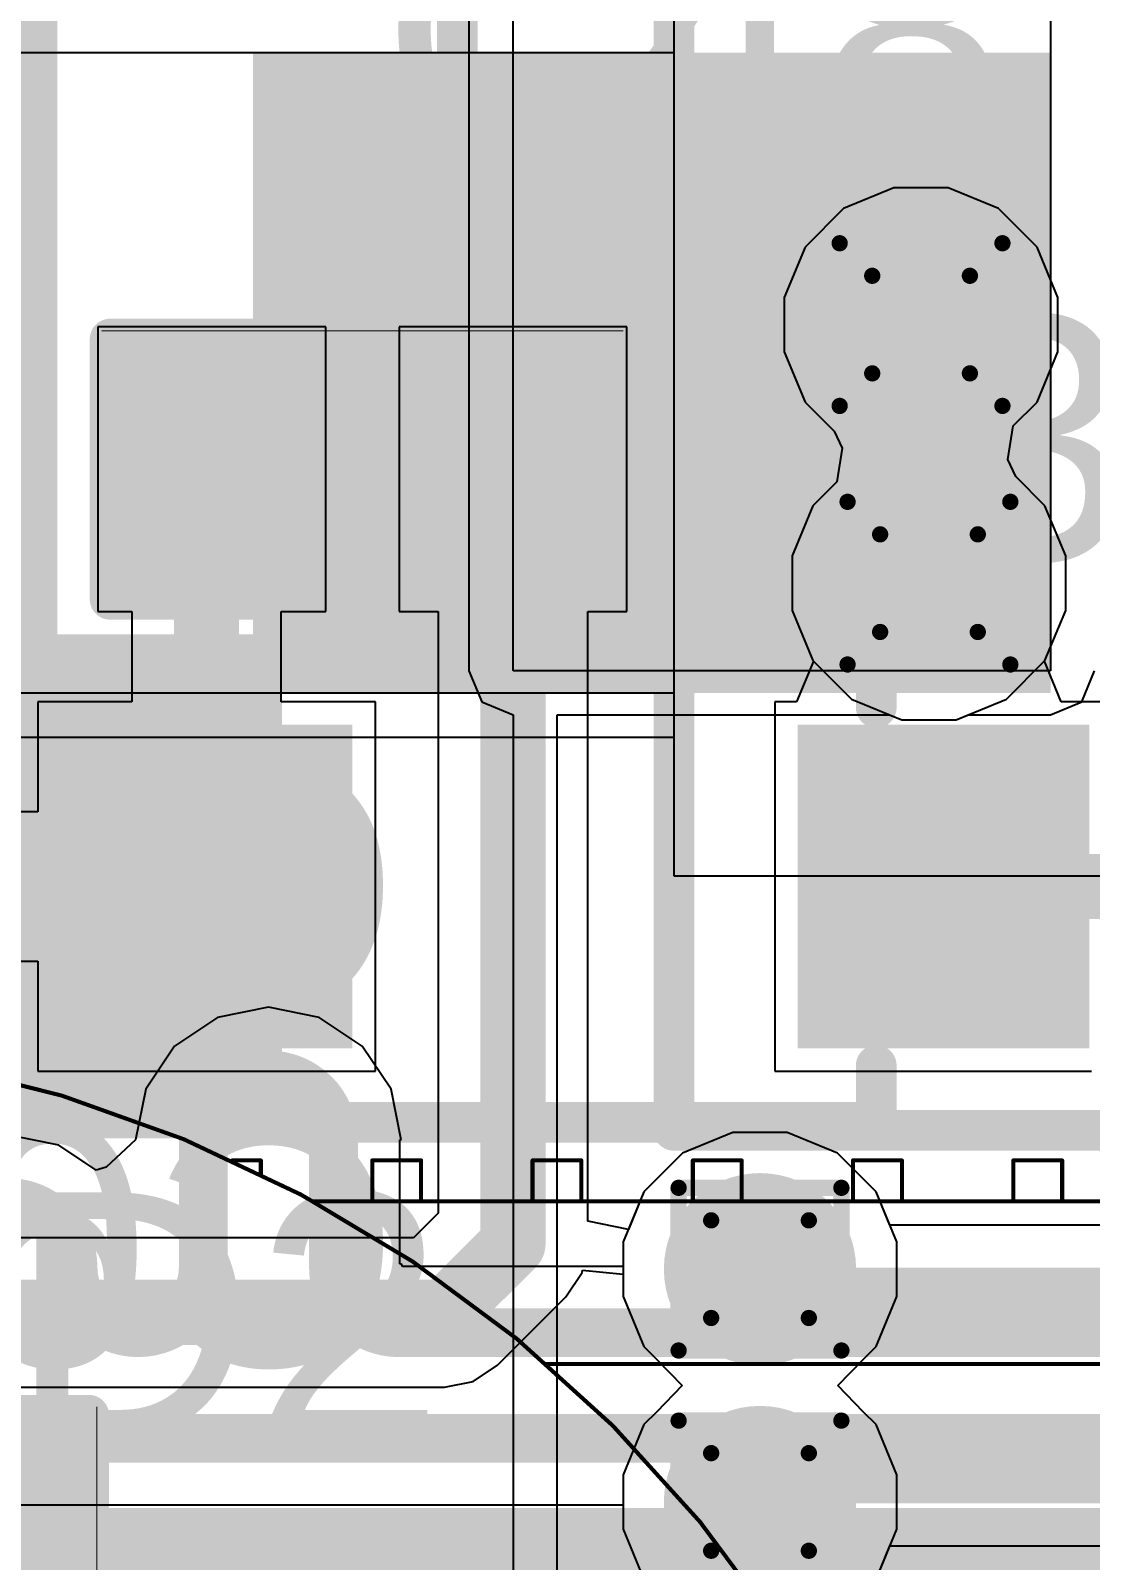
# Model space of a CAD drawing. Header units: inches. Extents: x -11 to 5433, y -4 to 5447.
# Drawn here: x 16.349 to 19.656, y 4.623 to 9.4 of the extents above; entities that cross this region are included whole.
import ezdxf

# ---------------------------------------------------------------- set-up
doc = ezdxf.new("R2010")
doc.units = ezdxf.units.IN
for name, color, linetype in [('Bottom Layer', 5, 'Continuous'), ('Bottom Overlay', 54, 'Continuous'), ('Bottom Paste', 16, 'Continuous'), ('Bottom Solder', 6, 'Continuous'), ('Drill Drawing', 1, 'Continuous'), ('Ground', 16, 'Continuous'), ('Mechanical 4', 56, 'Continuous'), ('Power', 76, 'Continuous'), ('Top Layer', 1, 'Continuous'), ('Top Overlay', 2, 'Continuous'), ('Top Paste', 8, 'Continuous'), ('Top Solder', 216, 'Continuous'), ('Via Holes', 16, 'Continuous')]:
    doc.layers.add(name, color=color, linetype=linetype)
doc.styles.add('Arial', font='', dxfattribs={"height": 0.2})
doc.styles.get('Arial').set_extended_font_data('Arial')

# ---------------------------------------------------------------- blocks, each defined once
blk = doc.blocks.new('BL_R8812AF1_B_23')
at = {"layer": 'Bottom Overlay'}
for points in [[(13.5, -8.9, 0.127, 0.127, 0), (13.5, -6.8458, 0.127, 0.127, 0)], [(13.5, -8.9, 0.127, 0.127, 0), (-13.5, -8.9, 0.127, 0.127, 0)]]:
    blk.add_lwpolyline(points, format="xyseb", dxfattribs=at)
blk.add_lwpolyline([(13.4683, -8.9, 0.0635, 0.0635, 1), (13.5318, -8.9, 0.0635, 0.0635, 1)], format="xyseb", close=True, dxfattribs=at)
blk.add_lwpolyline([(13.4683, -8.9, 0.0635, 0.0635, 1), (13.5318, -8.9, 0.0635, 0.0635, 1)], format="xyseb", close=True, dxfattribs=at)
blk = doc.blocks.new('YSPI0520_2R2M__B_29')
at = {"layer": 'Bottom Solder'}
blk.add_hatch(color=6, dxfattribs=at).paths.add_polyline_path([(1.3984, 1.3516), (3.6016, 1.3516), (3.6016, -1.3516), (1.3984, -1.3516)])
at = {"layer": 'Bottom Overlay'}
for points in [[(2.7, 2.6, 0.127, 0.127, 0), (-2.7, 2.6, 0.127, 0.127, 0)], [(2.7, 1.557, 0.127, 0.127, 0), (2.7, 2.6, 0.127, 0.127, 0)]]:
    blk.add_lwpolyline(points, format="xyseb", dxfattribs=at)
for points in [[(2.6682, 2.6, 0.0635, 0.0635, 1), (2.7317, 2.6, 0.0635, 0.0635, 1)], [(2.6682, 2.6, 0.0635, 0.0635, 1), (2.7317, 2.6, 0.0635, 0.0635, 1)], [(2.6682, 1.557, 0.0635, 0.0635, 1), (2.7317, 1.557, 0.0635, 0.0635, 1)]]:
    blk.add_lwpolyline(points, format="xyseb", close=True, dxfattribs=at)
blk = doc.blocks.new('R___0402_B_88')
at = {"layer": 'Bottom Layer'}
for points in [[(-0.2413, 0.3175), (-0.2413, -0.3175), (-0.6985, -0.3175), (-0.6985, 0.3175)], [(0.6985, 0.3175), (0.6985, -0.3175), (0.2413, -0.3175), (0.2413, 0.3175)]]:
    blk.add_hatch(color=5, dxfattribs=at).paths.add_polyline_path(points)
at = {"layer": 'Bottom Paste'}
for points in [[(-0.2413, 0.3175), (-0.2413, -0.3175), (-0.6985, -0.3175), (-0.6985, 0.3175)], [(0.6985, 0.3175), (0.6985, -0.3175), (0.2413, -0.3175), (0.2413, 0.3175)]]:
    blk.add_hatch(color=16, dxfattribs=at).paths.add_polyline_path(points)
at = {"layer": 'Bottom Solder'}
for points in [[(-0.1863, 0.3725), (-0.1863, -0.3725), (-0.7535, -0.3725), (-0.7535, 0.3725)], [(0.7535, 0.3725), (0.7535, -0.3725), (0.1863, -0.3725), (0.1863, 0.3725)]]:
    blk.add_hatch(color=6, dxfattribs=at).paths.add_polyline_path(points)
at = {"layer": 'Bottom Overlay'}
for points in [[(-0.7874, -0.4064, 0.127, 0.127, 0), (-0.7874, 0.4064, 0.127, 0.127, 0)], [(0.7874, 0.4064, 0.127, 0.127, 0), (-0.7874, 0.4064, 0.127, 0.127, 0)], [(0.8128, 0.4318, 0.00323, 0.00323, 0), (-0.8128, 0.4318, 0.00323, 0.00323, 0)], [(0.7874, -0.4064, 0.127, 0.127, 0), (0.7874, 0.4064, 0.127, 0.127, 0)], [(0.7874, -0.4064, 0.127, 0.127, 0), (-0.7874, -0.4064, 0.127, 0.127, 0)]]:
    blk.add_lwpolyline(points, format="xyseb", dxfattribs=at)
for points in [[(-0.8191, 0.4064, 0.0635, 0.0635, 1), (-0.7556, 0.4064, 0.0635, 0.0635, 1)], [(-0.8191, 0.4064, 0.0635, 0.0635, 1), (-0.7556, 0.4064, 0.0635, 0.0635, 1)], [(-0.8136, 0.4318, 0.00161, 0.00161, 1), (-0.812, 0.4318, 0.00161, 0.00161, 1)], [(0.7556, 0.4064, 0.0635, 0.0635, 1), (0.8191, 0.4064, 0.0635, 0.0635, 1)], [(0.7556, 0.4064, 0.0635, 0.0635, 1), (0.8191, 0.4064, 0.0635, 0.0635, 1)], [(0.812, 0.4318, 0.00161, 0.00161, 1), (0.8136, 0.4318, 0.00161, 0.00161, 1)], [(-0.8191, -0.4064, 0.0635, 0.0635, 1), (-0.7556, -0.4064, 0.0635, 0.0635, 1)], [(-0.8191, -0.4064, 0.0635, 0.0635, 1), (-0.7556, -0.4064, 0.0635, 0.0635, 1)], [(0.7556, -0.4064, 0.0635, 0.0635, 1), (0.8191, -0.4064, 0.0635, 0.0635, 1)], [(0.7556, -0.4064, 0.0635, 0.0635, 1), (0.8191, -0.4064, 0.0635, 0.0635, 1)]]:
    blk.add_lwpolyline(points, format="xyseb", close=True, dxfattribs=at)
blk = doc.blocks.new('R___0402_90')
at = {"layer": 'Top Layer'}
for points in [[(-0.6985, -0.3175), (-0.6985, 0.3175), (-0.2413, 0.3175), (-0.2413, -0.3175)], [(0.2413, -0.3175), (0.2413, 0.3175), (0.6985, 0.3175), (0.6985, -0.3175)]]:
    blk.add_hatch(color=1, dxfattribs=at).paths.add_polyline_path(points)
at = {"layer": 'Top Paste'}
for points in [[(-0.6985, -0.3175), (-0.6985, 0.3175), (-0.2413, 0.3175), (-0.2413, -0.3175)], [(0.2413, -0.3175), (0.2413, 0.3175), (0.6985, 0.3175), (0.6985, -0.3175)]]:
    blk.add_hatch(color=8, dxfattribs=at).paths.add_polyline_path(points)
at = {"layer": 'Top Solder'}
for points in [[(-0.7535, -0.3725), (-0.7535, 0.3725), (-0.1863, 0.3725), (-0.1863, -0.3725)], [(0.1863, -0.3725), (0.1863, 0.3725), (0.7535, 0.3725), (0.7535, -0.3725)]]:
    blk.add_hatch(color=216, dxfattribs=at).paths.add_polyline_path(points)
at = {"layer": 'Top Overlay'}
for points in [[(-0.7874, 0.4064, 0.127, 0.127, 0), (-0.7874, -0.4064, 0.127, 0.127, 0)], [(0.7874, 0.4064, 0.127, 0.127, 0), (-0.7874, 0.4064, 0.127, 0.127, 0)], [(0.7874, 0.4064, 0.127, 0.127, 0), (0.7874, -0.4064, 0.127, 0.127, 0)], [(0.7874, -0.4064, 0.127, 0.127, 0), (-0.7874, -0.4064, 0.127, 0.127, 0)], [(0.8128, -0.4318, 0.00323, 0.00323, 0), (-0.8128, -0.4318, 0.00323, 0.00323, 0)]]:
    blk.add_lwpolyline(points, format="xyseb", dxfattribs=at)
for points in [[(-0.8191, 0.4064, 0.0635, 0.0635, 1), (-0.7556, 0.4064, 0.0635, 0.0635, 1)], [(-0.8191, 0.4064, 0.0635, 0.0635, 1), (-0.7556, 0.4064, 0.0635, 0.0635, 1)], [(0.7556, 0.4064, 0.0635, 0.0635, 1), (0.8191, 0.4064, 0.0635, 0.0635, 1)], [(0.7556, 0.4064, 0.0635, 0.0635, 1), (0.8191, 0.4064, 0.0635, 0.0635, 1)], [(-0.8191, -0.4064, 0.0635, 0.0635, 1), (-0.7556, -0.4064, 0.0635, 0.0635, 1)], [(-0.8191, -0.4064, 0.0635, 0.0635, 1), (-0.7556, -0.4064, 0.0635, 0.0635, 1)], [(0.7556, -0.4064, 0.0635, 0.0635, 1), (0.8191, -0.4064, 0.0635, 0.0635, 1)], [(0.7556, -0.4064, 0.0635, 0.0635, 1), (0.8191, -0.4064, 0.0635, 0.0635, 1)], [(-0.8136, -0.4318, 0.00161, 0.00161, 1), (-0.812, -0.4318, 0.00161, 0.00161, 1)], [(0.812, -0.4318, 0.00161, 0.00161, 1), (0.8136, -0.4318, 0.00161, 0.00161, 1)]]:
    blk.add_lwpolyline(points, format="xyseb", close=True, dxfattribs=at)
blk = doc.blocks.new('ADM6_30_01_5_L_4_2_A_TR_158')
at = {"layer": 'Top Overlay'}
blk.add_lwpolyline([(11.885, -2.5, 0.2, 0.2, 0), (-11.885, -2.5, 0.2, 0.2, 0)], format="xyseb", dxfattribs=at)
blk = doc.blocks.new('SOD_323_170')
at = {"layer": 'Top Layer'}
for points in [[(-0.75, -0.45), (-1.55, -0.45), (-1.55, 0.45), (-0.75, 0.45)], [(1.55, -0.45), (0.75, -0.45), (0.75, 0.45), (1.55, 0.45)]]:
    blk.add_hatch(color=1, dxfattribs=at).paths.add_polyline_path(points)
at = {"layer": 'Top Overlay'}
for points in [[(-2.0066, 0.4832), (-0.9144, 0.4832), (-0.9144, 0.788), (-2.0066, 0.788)], [(-2.0066, -0.5074), (-1.5748, -0.5074), (-1.5748, 0.5086), (-2.0066, 0.5086)], [(-2.0066, -0.7868), (-0.9144, -0.7868), (-0.9144, -0.482), (-2.0066, -0.482)]]:
    blk.add_hatch(color=2, dxfattribs=at).paths.add_polyline_path(points)
at = {"layer": 'Top Paste'}
for points in [[(-0.75, -0.45), (-1.55, -0.45), (-1.55, 0.45), (-0.75, 0.45)], [(1.55, -0.45), (0.75, -0.45), (0.75, 0.45), (1.55, 0.45)]]:
    blk.add_hatch(color=8, dxfattribs=at).paths.add_polyline_path(points)
at = {"layer": 'Top Solder'}
for points in [[(-0.695, -0.505), (-1.605, -0.505), (-1.605, 0.505), (-0.695, 0.505)], [(1.605, -0.505), (0.695, -0.505), (0.695, 0.505), (1.605, 0.505)]]:
    blk.add_hatch(color=216, dxfattribs=at).paths.add_polyline_path(points)
at = {"layer": 'Top Overlay'}
for points in [[(-0.9144, 0.7366, 0.127, 0.127, 0), (0.9398, 0.7366, 0.127, 0.127, 0)], [(0.9398, 0.5588, 0.127, 0.127, 0), (0.9398, 0.7366, 0.127, 0.127, 0)], [(0.9398, -0.7366, 0.127, 0.127, 0), (0.9398, -0.5588, 0.127, 0.127, 0)], [(-0.9144, -0.7366, 0.127, 0.127, 0), (0.9398, -0.7366, 0.127, 0.127, 0)]]:
    blk.add_lwpolyline(points, format="xyseb", dxfattribs=at)
for points in [[(-0.9461, 0.7366, 0.0635, 0.0635, 1), (-0.8827, 0.7366, 0.0635, 0.0635, 1)], [(0.908, 0.7366, 0.0635, 0.0635, 1), (0.9715, 0.7366, 0.0635, 0.0635, 1)], [(0.908, 0.7366, 0.0635, 0.0635, 1), (0.9715, 0.7366, 0.0635, 0.0635, 1)], [(0.908, 0.5588, 0.0635, 0.0635, 1), (0.9715, 0.5588, 0.0635, 0.0635, 1)], [(0.908, -0.5588, 0.0635, 0.0635, 1), (0.9715, -0.5588, 0.0635, 0.0635, 1)], [(-0.9461, -0.7366, 0.0635, 0.0635, 1), (-0.8827, -0.7366, 0.0635, 0.0635, 1)], [(0.908, -0.7366, 0.0635, 0.0635, 1), (0.9715, -0.7366, 0.0635, 0.0635, 1)], [(0.908, -0.7366, 0.0635, 0.0635, 1), (0.9715, -0.7366, 0.0635, 0.0635, 1)]]:
    blk.add_lwpolyline(points, format="xyseb", close=True, dxfattribs=at)

msp = doc.modelspace()

# ---------------------------------------------------------------- hatches: boundary and pattern name
at = {"layer": 'Bottom Layer'}
msp.add_hatch(color=5, dxfattribs=at).paths.add_polyline_path([(17.043, 7.3316), (19.5319, 7.3316), (19.5319, 9.3317), (17.043, 9.3317)])
h = msp.add_hatch(color=5, dxfattribs=at)
edge = h.paths.add_edge_path()
edge.add_arc((19.1277, 8.4823), 0.3, 0, 360)
h = msp.add_hatch(color=5, dxfattribs=at)
edge = h.paths.add_edge_path()
edge.add_arc((19.1524, 7.6748), 0.3, 0, 360)
h = msp.add_hatch(color=5, dxfattribs=at)
edge = h.paths.add_edge_path()
edge.add_arc((18.6251, 5.5325), 0.3, 0, 360)
h = msp.add_hatch(color=5, dxfattribs=at)
edge = h.paths.add_edge_path()
edge.add_arc((18.6251, 4.8055), 0.3, 0, 360)
at = {"layer": 'Ground'}
h = msp.add_hatch(color=16, dxfattribs=at)
edge = h.paths.add_edge_path()
edge.add_arc((19.1277, 8.4823), 0.3, 0, 360)
h = msp.add_hatch(color=16, dxfattribs=at)
edge = h.paths.add_edge_path()
edge.add_arc((19.1524, 7.6748), 0.3, 0, 360)
h = msp.add_hatch(color=16, dxfattribs=at)
edge = h.paths.add_edge_path()
edge.add_arc((18.6251, 5.5325), 0.3, 0, 360)
h = msp.add_hatch(color=16, dxfattribs=at)
edge = h.paths.add_edge_path()
edge.add_arc((18.6251, 4.8055), 0.3, 0, 360)
at = {"layer": 'Power'}
h = msp.add_hatch(color=76, dxfattribs=at)
edge = h.paths.add_edge_path()
edge.add_arc((19.1277, 8.4823), 0.3, 0, 360)
h = msp.add_hatch(color=76, dxfattribs=at)
edge = h.paths.add_edge_path()
edge.add_arc((19.1524, 7.6748), 0.3, 0, 360)
h = msp.add_hatch(color=76, dxfattribs=at)
edge = h.paths.add_edge_path()
edge.add_arc((18.6251, 5.5325), 0.3, 0, 360)
h = msp.add_hatch(color=76, dxfattribs=at)
edge = h.paths.add_edge_path()
edge.add_arc((18.6251, 4.8055), 0.3, 0, 360)
at = {"layer": 'Top Layer'}
h = msp.add_hatch(color=1, dxfattribs=at)
edge = h.paths.add_edge_path()
edge.add_arc((19.1277, 8.4823), 0.3, 0, 360)
h = msp.add_hatch(color=1, dxfattribs=at)
edge = h.paths.add_edge_path()
edge.add_arc((19.1524, 7.6748), 0.3, 0, 360)
h = msp.add_hatch(color=1, dxfattribs=at)
edge = h.paths.add_edge_path()
edge.add_arc((18.6251, 5.5325), 0.3, 0, 360)
h = msp.add_hatch(color=1, dxfattribs=at)
edge = h.paths.add_edge_path()
edge.add_arc((18.6251, 4.8055), 0.3, 0, 360)
at = {"layer": 'Via Holes'}
h = msp.add_hatch(color=7, dxfattribs=at)
edge = h.paths.add_edge_path()
edge.add_arc((19.1277, 8.4823), 0.15, 0, 360)
h = msp.add_hatch(color=7, dxfattribs=at)
edge = h.paths.add_edge_path()
edge.add_arc((19.1524, 7.6748), 0.15, 0, 360)
h = msp.add_hatch(color=7, dxfattribs=at)
edge = h.paths.add_edge_path()
edge.add_arc((18.6251, 5.5325), 0.15, 0, 360)
h = msp.add_hatch(color=7, dxfattribs=at)
edge = h.paths.add_edge_path()
edge.add_arc((18.6251, 4.8055), 0.15, 0, 360)

# ---------------------------------------------------------------- linework, layer by layer
at = {"layer": 'Bottom Layer'}
for p, q in [((18.3565, 31.8658), (18.3565, 6.7611)), ((12.102, 9.3317), (18.3565, 9.3317)), ((18.3565, 9.3317), (18.3565, 7.3316)), ((18.3565, 7.3316), (14.1732, 7.3316)), ((14.3107, 7.1942), (18.3565, 7.1942)), ((18.3565, 7.1942), (18.3565, 6.7611)), ((18.3565, 6.7611), (36.1875, 6.7611)), ((18.3565, 6.7611), (22.4295, 6.7611)), ((18.5402, 5.9595), (18.3832, 5.8945)), ((18.71, 5.9595), (18.5402, 5.9595)), ((18.867, 5.8945), (18.71, 5.9595)), ((18.3832, 5.8945), (18.2631, 5.7744)), ((18.9871, 5.7744), (18.867, 5.8945)), ((18.2631, 5.7744), (18.1981, 5.6174)), ((19.0521, 5.6174), (18.9871, 5.7744)), ((18.1981, 5.6174), (18.1981, 5.4475)), ((19.0521, 5.4475), (19.0521, 5.6174)), ((18.1981, 5.4475), (18.2631, 5.2906)), ((18.9871, 5.2906), (19.0521, 5.4475)), ((18.2631, 5.2906), (18.3018, 5.2519)), ((18.9484, 5.2519), (18.9871, 5.2906)), ((18.3018, 5.2519), (18.3818, 5.169)), ((18.8684, 5.169), (18.9484, 5.2519)), ((18.3818, 5.169), (18.3018, 5.086)), ((18.9484, 5.086), (18.8684, 5.169)), ((18.3018, 5.086), (18.2631, 5.0474)), ((18.9871, 5.0474), (18.9484, 5.086)), ((18.2631, 5.0474), (18.1981, 4.8904)), ((19.0521, 4.8904), (18.9871, 5.0474)), ((18.1981, 4.8904), (18.1981, 4.7205)), ((19.0521, 4.7205), (19.0521, 4.8904)), ((18.1981, 4.7205), (18.2631, 4.5636)), ((18.9871, 4.5636), (19.0521, 4.7205))]:
    msp.add_line(p, q, dxfattribs=at)
at = {"layer": 'Drill Drawing'}
for points in [[(18.8737, 8.7363, 0.0508, 0.0508, 0), (19.3817, 8.7363, 0.0508, 0.0508, 0)], [(18.8737, 8.2283, 0.0508, 0.0508, 0), (18.8737, 8.7363, 0.0508, 0.0508, 0)], [(19.3817, 8.2283, 0.0508, 0.0508, 0), (19.3817, 8.7363, 0.0508, 0.0508, 0)], [(18.9753, 8.6347, 0.0508, 0.0508, 0), (19.2801, 8.6347, 0.0508, 0.0508, 0)], [(18.9753, 8.3299, 0.0508, 0.0508, 0), (18.9753, 8.6347, 0.0508, 0.0508, 0)], [(19.2801, 8.3299, 0.0508, 0.0508, 0), (19.2801, 8.6347, 0.0508, 0.0508, 0)], [(18.9753, 8.3299, 0.0508, 0.0508, 0), (19.2801, 8.3299, 0.0508, 0.0508, 0)], [(18.8737, 8.2283, 0.0508, 0.0508, 0), (19.3817, 8.2283, 0.0508, 0.0508, 0)], [(18.8984, 7.9288, 0.0508, 0.0508, 0), (19.4064, 7.9288, 0.0508, 0.0508, 0)], [(18.8984, 7.4208, 0.0508, 0.0508, 0), (18.8984, 7.9288, 0.0508, 0.0508, 0)], [(19.4064, 7.4208, 0.0508, 0.0508, 0), (19.4064, 7.9288, 0.0508, 0.0508, 0)], [(19, 7.8272, 0.0508, 0.0508, 0), (19.3048, 7.8272, 0.0508, 0.0508, 0)], [(19, 7.5224, 0.0508, 0.0508, 0), (19, 7.8272, 0.0508, 0.0508, 0)], [(19.3048, 7.5224, 0.0508, 0.0508, 0), (19.3048, 7.8272, 0.0508, 0.0508, 0)], [(19, 7.5224, 0.0508, 0.0508, 0), (19.3048, 7.5224, 0.0508, 0.0508, 0)], [(18.8984, 7.4208, 0.0508, 0.0508, 0), (19.4064, 7.4208, 0.0508, 0.0508, 0)], [(18.3711, 5.7865, 0.0508, 0.0508, 0), (18.8791, 5.7865, 0.0508, 0.0508, 0)], [(18.3711, 5.2785, 0.0508, 0.0508, 0), (18.3711, 5.7865, 0.0508, 0.0508, 0)], [(18.8791, 5.2785, 0.0508, 0.0508, 0), (18.8791, 5.7865, 0.0508, 0.0508, 0)], [(18.4727, 5.6849, 0.0508, 0.0508, 0), (18.7775, 5.6849, 0.0508, 0.0508, 0)], [(18.4727, 5.3801, 0.0508, 0.0508, 0), (18.4727, 5.6849, 0.0508, 0.0508, 0)], [(18.7775, 5.3801, 0.0508, 0.0508, 0), (18.7775, 5.6849, 0.0508, 0.0508, 0)], [(18.4727, 5.3801, 0.0508, 0.0508, 0), (18.7775, 5.3801, 0.0508, 0.0508, 0)], [(18.3711, 5.2785, 0.0508, 0.0508, 0), (18.8791, 5.2785, 0.0508, 0.0508, 0)], [(18.3711, 5.0595, 0.0508, 0.0508, 0), (18.8791, 5.0595, 0.0508, 0.0508, 0)], [(18.3711, 4.5515, 0.0508, 0.0508, 0), (18.3711, 5.0595, 0.0508, 0.0508, 0)], [(18.8791, 4.5515, 0.0508, 0.0508, 0), (18.8791, 5.0595, 0.0508, 0.0508, 0)], [(18.4727, 4.9579, 0.0508, 0.0508, 0), (18.7775, 4.9579, 0.0508, 0.0508, 0)], [(18.4727, 4.6531, 0.0508, 0.0508, 0), (18.4727, 4.9579, 0.0508, 0.0508, 0)], [(18.7775, 4.6531, 0.0508, 0.0508, 0), (18.7775, 4.9579, 0.0508, 0.0508, 0)], [(18.4727, 4.6531, 0.0508, 0.0508, 0), (18.7775, 4.6531, 0.0508, 0.0508, 0)]]:
    msp.add_lwpolyline(points, format="xyseb", dxfattribs=at)
for points in [[(18.861, 8.7363, 0.0254, 0.0254, 1), (18.8864, 8.7363, 0.0254, 0.0254, 1)], [(18.861, 8.7363, 0.0254, 0.0254, 1), (18.8864, 8.7363, 0.0254, 0.0254, 1)], [(19.369, 8.7363, 0.0254, 0.0254, 1), (19.3944, 8.7363, 0.0254, 0.0254, 1)], [(19.369, 8.7363, 0.0254, 0.0254, 1), (19.3944, 8.7363, 0.0254, 0.0254, 1)], [(18.9626, 8.6347, 0.0254, 0.0254, 1), (18.988, 8.6347, 0.0254, 0.0254, 1)], [(18.9626, 8.6347, 0.0254, 0.0254, 1), (18.988, 8.6347, 0.0254, 0.0254, 1)], [(19.2674, 8.6347, 0.0254, 0.0254, 1), (19.2928, 8.6347, 0.0254, 0.0254, 1)], [(19.2674, 8.6347, 0.0254, 0.0254, 1), (19.2928, 8.6347, 0.0254, 0.0254, 1)], [(18.9626, 8.3299, 0.0254, 0.0254, 1), (18.988, 8.3299, 0.0254, 0.0254, 1)], [(18.9626, 8.3299, 0.0254, 0.0254, 1), (18.988, 8.3299, 0.0254, 0.0254, 1)], [(19.2674, 8.3299, 0.0254, 0.0254, 1), (19.2928, 8.3299, 0.0254, 0.0254, 1)], [(19.2674, 8.3299, 0.0254, 0.0254, 1), (19.2928, 8.3299, 0.0254, 0.0254, 1)], [(18.861, 8.2283, 0.0254, 0.0254, 1), (18.8864, 8.2283, 0.0254, 0.0254, 1)], [(18.861, 8.2283, 0.0254, 0.0254, 1), (18.8864, 8.2283, 0.0254, 0.0254, 1)], [(19.369, 8.2283, 0.0254, 0.0254, 1), (19.3944, 8.2283, 0.0254, 0.0254, 1)], [(19.369, 8.2283, 0.0254, 0.0254, 1), (19.3944, 8.2283, 0.0254, 0.0254, 1)], [(18.8857, 7.9288, 0.0254, 0.0254, 1), (18.9111, 7.9288, 0.0254, 0.0254, 1)], [(18.8857, 7.9288, 0.0254, 0.0254, 1), (18.9111, 7.9288, 0.0254, 0.0254, 1)], [(19.3937, 7.9288, 0.0254, 0.0254, 1), (19.4191, 7.9288, 0.0254, 0.0254, 1)], [(19.3937, 7.9288, 0.0254, 0.0254, 1), (19.4191, 7.9288, 0.0254, 0.0254, 1)], [(18.9873, 7.8272, 0.0254, 0.0254, 1), (19.0127, 7.8272, 0.0254, 0.0254, 1)], [(18.9873, 7.8272, 0.0254, 0.0254, 1), (19.0127, 7.8272, 0.0254, 0.0254, 1)], [(19.2921, 7.8272, 0.0254, 0.0254, 1), (19.3175, 7.8272, 0.0254, 0.0254, 1)], [(19.2921, 7.8272, 0.0254, 0.0254, 1), (19.3175, 7.8272, 0.0254, 0.0254, 1)], [(18.9873, 7.5224, 0.0254, 0.0254, 1), (19.0127, 7.5224, 0.0254, 0.0254, 1)], [(18.9873, 7.5224, 0.0254, 0.0254, 1), (19.0127, 7.5224, 0.0254, 0.0254, 1)], [(19.2921, 7.5224, 0.0254, 0.0254, 1), (19.3175, 7.5224, 0.0254, 0.0254, 1)], [(19.2921, 7.5224, 0.0254, 0.0254, 1), (19.3175, 7.5224, 0.0254, 0.0254, 1)], [(18.8857, 7.4208, 0.0254, 0.0254, 1), (18.9111, 7.4208, 0.0254, 0.0254, 1)], [(18.8857, 7.4208, 0.0254, 0.0254, 1), (18.9111, 7.4208, 0.0254, 0.0254, 1)], [(19.3937, 7.4208, 0.0254, 0.0254, 1), (19.4191, 7.4208, 0.0254, 0.0254, 1)], [(19.3937, 7.4208, 0.0254, 0.0254, 1), (19.4191, 7.4208, 0.0254, 0.0254, 1)], [(18.3584, 5.7865, 0.0254, 0.0254, 1), (18.3838, 5.7865, 0.0254, 0.0254, 1)], [(18.3584, 5.7865, 0.0254, 0.0254, 1), (18.3838, 5.7865, 0.0254, 0.0254, 1)], [(18.8664, 5.7865, 0.0254, 0.0254, 1), (18.8918, 5.7865, 0.0254, 0.0254, 1)], [(18.8664, 5.7865, 0.0254, 0.0254, 1), (18.8918, 5.7865, 0.0254, 0.0254, 1)], [(18.46, 5.6849, 0.0254, 0.0254, 1), (18.4854, 5.6849, 0.0254, 0.0254, 1)], [(18.46, 5.6849, 0.0254, 0.0254, 1), (18.4854, 5.6849, 0.0254, 0.0254, 1)], [(18.7648, 5.6849, 0.0254, 0.0254, 1), (18.7902, 5.6849, 0.0254, 0.0254, 1)], [(18.7648, 5.6849, 0.0254, 0.0254, 1), (18.7902, 5.6849, 0.0254, 0.0254, 1)], [(18.46, 5.3801, 0.0254, 0.0254, 1), (18.4854, 5.3801, 0.0254, 0.0254, 1)], [(18.46, 5.3801, 0.0254, 0.0254, 1), (18.4854, 5.3801, 0.0254, 0.0254, 1)], [(18.7648, 5.3801, 0.0254, 0.0254, 1), (18.7902, 5.3801, 0.0254, 0.0254, 1)], [(18.7648, 5.3801, 0.0254, 0.0254, 1), (18.7902, 5.3801, 0.0254, 0.0254, 1)], [(18.3584, 5.2785, 0.0254, 0.0254, 1), (18.3838, 5.2785, 0.0254, 0.0254, 1)], [(18.3584, 5.2785, 0.0254, 0.0254, 1), (18.3838, 5.2785, 0.0254, 0.0254, 1)], [(18.8664, 5.2785, 0.0254, 0.0254, 1), (18.8918, 5.2785, 0.0254, 0.0254, 1)], [(18.8664, 5.2785, 0.0254, 0.0254, 1), (18.8918, 5.2785, 0.0254, 0.0254, 1)], [(18.3584, 5.0595, 0.0254, 0.0254, 1), (18.3838, 5.0595, 0.0254, 0.0254, 1)], [(18.3584, 5.0595, 0.0254, 0.0254, 1), (18.3838, 5.0595, 0.0254, 0.0254, 1)], [(18.8664, 5.0595, 0.0254, 0.0254, 1), (18.8918, 5.0595, 0.0254, 0.0254, 1)], [(18.8664, 5.0595, 0.0254, 0.0254, 1), (18.8918, 5.0595, 0.0254, 0.0254, 1)], [(18.46, 4.9579, 0.0254, 0.0254, 1), (18.4854, 4.9579, 0.0254, 0.0254, 1)], [(18.46, 4.9579, 0.0254, 0.0254, 1), (18.4854, 4.9579, 0.0254, 0.0254, 1)], [(18.7648, 4.9579, 0.0254, 0.0254, 1), (18.7902, 4.9579, 0.0254, 0.0254, 1)], [(18.7648, 4.9579, 0.0254, 0.0254, 1), (18.7902, 4.9579, 0.0254, 0.0254, 1)], [(18.46, 4.6531, 0.0254, 0.0254, 1), (18.4854, 4.6531, 0.0254, 0.0254, 1)], [(18.46, 4.6531, 0.0254, 0.0254, 1), (18.4854, 4.6531, 0.0254, 0.0254, 1)], [(18.7648, 4.6531, 0.0254, 0.0254, 1), (18.7902, 4.6531, 0.0254, 0.0254, 1)], [(18.7648, 4.6531, 0.0254, 0.0254, 1), (18.7902, 4.6531, 0.0254, 0.0254, 1)]]:
    msp.add_lwpolyline(points, format="xyseb", close=True, dxfattribs=at)
at = {"layer": 'Ground'}
for p, q in [((19.0428, 8.9093), (18.8859, 8.8443)), ((19.2127, 8.9093), (19.0428, 8.9093)), ((19.3696, 8.8443), (19.2127, 8.9093)), ((18.8859, 8.8443), (18.7658, 8.7242)), ((19.4897, 8.7242), (19.3696, 8.8443)), ((18.7658, 8.7242), (18.7007, 8.5672)), ((19.5547, 8.5672), (19.4897, 8.7242)), ((18.7007, 8.5672), (18.7007, 8.3974)), ((19.5547, 8.3974), (19.5547, 8.5672)), ((18.7007, 8.3974), (18.7658, 8.2404)), ((19.4897, 8.2404), (19.5547, 8.3974)), ((18.7658, 8.2404), (18.857, 8.1492)), ((19.415, 8.1657), (19.4897, 8.2404)), ((18.857, 8.1492), (18.882, 8.0965)), ((19.3981, 8.0606), (19.415, 8.1657)), ((18.882, 8.0965), (18.8651, 7.9914)), ((19.4232, 8.0079), (19.3981, 8.0606)), ((18.8651, 7.9914), (18.7904, 7.9167)), ((19.5144, 7.9167), (19.4232, 8.0079)), ((18.7904, 7.9167), (18.7254, 7.7598)), ((19.5794, 7.7598), (19.5144, 7.9167)), ((18.7254, 7.7598), (18.7254, 7.5899)), ((19.5794, 7.5899), (19.5794, 7.7598)), ((18.7254, 7.5899), (18.7904, 7.433)), ((19.5144, 7.433), (19.5794, 7.5899)), ((18.7904, 7.433), (18.9105, 7.3128)), ((19.3942, 7.3128), (19.5144, 7.433)), ((18.9105, 7.3128), (19.0674, 7.2478)), ((19.2373, 7.2478), (19.3942, 7.3128)), ((19.0674, 7.2478), (19.2373, 7.2478)), ((16.9323, 6.3189), (16.7979, 6.229)), ((17.0909, 6.3504), (16.9323, 6.3189)), ((17.2495, 6.3189), (17.0909, 6.3504)), ((17.3839, 6.229), (17.2495, 6.3189)), ((16.7979, 6.229), (16.7081, 6.0946)), ((17.4737, 6.0946), (17.3839, 6.229)), ((16.7081, 6.0946), (16.6765, 5.936)), ((17.5053, 5.936), (17.4737, 6.0946)), ((16.4367, 5.9201), (16.2781, 5.9517)), ((16.6765, 5.936), (16.5848, 5.8508)), ((17.5013, 5.5494), (17.5013, 5.936)), ((17.5013, 5.936), (17.5053, 5.936)), ((18.5402, 5.9595), (18.3832, 5.8945)), ((18.71, 5.9595), (18.5402, 5.9595)), ((18.867, 5.8945), (18.71, 5.9595)), ((16.5535, 5.8421), (16.4367, 5.9201)), ((18.3832, 5.8945), (18.2631, 5.7744)), ((18.9871, 5.7744), (18.867, 5.8945)), ((16.5848, 5.8508), (16.5535, 5.8421)), ((18.2631, 5.7744), (18.1981, 5.6174)), ((19.0521, 5.6174), (18.9871, 5.7744)), ((18.1981, 5.6174), (18.1981, 5.5413)), ((19.0521, 5.4475), (19.0521, 5.6174)), ((17.507, 5.547), (17.5013, 5.5494)), ((17.5094, 5.5413), (17.507, 5.547)), ((18.1981, 5.5413), (17.5094, 5.5413)), ((18.9871, 5.2906), (19.0521, 5.4475)), ((18.9484, 5.2519), (18.9871, 5.2906)), ((18.8684, 5.169), (18.9484, 5.2519)), ((18.9484, 5.086), (18.8684, 5.169)), ((18.9871, 5.0474), (18.9484, 5.086)), ((19.0521, 4.8904), (18.9871, 5.0474)), ((19.0521, 4.7205), (19.0521, 4.8904)), ((15.1333, 4.7967), (18.1981, 4.7967)), ((18.1981, 4.7967), (18.1981, 4.7205)), ((18.1981, 4.7205), (18.2631, 4.5636)), ((18.9871, 4.5636), (19.0521, 4.7205))]:
    msp.add_line(p, q, dxfattribs=at)
for points in [[(16.8877, 5.936, 0.1524, 0.1524, -1), (17.2941, 5.936, 0.1524, 0.1524, 0)], [(16.8877, 5.5373, 0.1524, 0.1524, 0), (16.8877, 5.936, 0.1524, 0.1524, 0)], [(17.2941, 5.5373, 0.1524, 0.1524, 0), (17.2941, 5.936, 0.1524, 0.1524, 0)], [(16.0749, 5.5373, 0.1524, 0.1524, -1), (16.4813, 5.5373, 0.1524, 0.1524, 0)], [(16.4813, 5.5373, 0.1524, 0.1524, 0), (16.4813, 5.5373, 0.1524, 0.1524, 0)], [(16.8877, 5.5373, 0.1524, 0.1524, -1), (16.4813, 5.5373, 0.1524, 0.1524, 0)], [(17.4973, 5.3341, 0.1524, 0.1524, -0.414214), (17.2941, 5.5373, 0.1524, 0.1524, 0)], [(18.4267, 5.3341, 0.1524, 0.1524, 0), (18.6251, 5.5325, 0.1524, 0.1524, 0)], [(17.4973, 5.3341, 0.1524, 0.1524, 0), (17.9799, 5.3341, 0.1524, 0.1524, 0)], [(17.9799, 5.3341, 0.1524, 0.1524, 0), (18.4267, 5.3341, 0.1524, 0.1524, 0)], [(15.1333, 5.0039, 0.1524, 0.1524, 0), (18.4267, 5.0039, 0.1524, 0.1524, 0)], [(18.4267, 5.0039, 0.1524, 0.1524, 0), (18.6251, 4.8055, 0.1524, 0.1524, 0)]]:
    msp.add_lwpolyline(points, format="xyseb", dxfattribs=at)
for points in [[(16.8496, 5.936, 0.0762, 0.0762, 1), (16.9258, 5.936, 0.0762, 0.0762, 1)], [(16.8496, 5.936, 0.0762, 0.0762, 1), (16.9258, 5.936, 0.0762, 0.0762, 1)], [(17.256, 5.936, 0.0762, 0.0762, 1), (17.3322, 5.936, 0.0762, 0.0762, 1)], [(17.256, 5.936, 0.0762, 0.0762, 1), (17.3322, 5.936, 0.0762, 0.0762, 1)], [(16.4432, 5.5373, 0.0762, 0.0762, 1), (16.5194, 5.5373, 0.0762, 0.0762, 1)], [(16.4432, 5.5373, 0.0762, 0.0762, 1), (16.5194, 5.5373, 0.0762, 0.0762, 1)], [(16.4432, 5.5373, 0.0762, 0.0762, 1), (16.5194, 5.5373, 0.0762, 0.0762, 1)], [(16.4432, 5.5373, 0.0762, 0.0762, 1), (16.5194, 5.5373, 0.0762, 0.0762, 1)], [(16.8496, 5.5373, 0.0762, 0.0762, 1), (16.9258, 5.5373, 0.0762, 0.0762, 1)], [(16.8496, 5.5373, 0.0762, 0.0762, 1), (16.9258, 5.5373, 0.0762, 0.0762, 1)], [(17.256, 5.5373, 0.0762, 0.0762, 1), (17.3322, 5.5373, 0.0762, 0.0762, 1)], [(17.256, 5.5373, 0.0762, 0.0762, 1), (17.3322, 5.5373, 0.0762, 0.0762, 1)], [(18.587, 5.5325, 0.0762, 0.0762, 1), (18.6632, 5.5325, 0.0762, 0.0762, 1)], [(17.4592, 5.3341, 0.0762, 0.0762, 1), (17.5354, 5.3341, 0.0762, 0.0762, 1)], [(17.4592, 5.3341, 0.0762, 0.0762, 1), (17.5354, 5.3341, 0.0762, 0.0762, 1)], [(17.9418, 5.3341, 0.0762, 0.0762, 1), (18.018, 5.3341, 0.0762, 0.0762, 1)], [(17.9418, 5.3341, 0.0762, 0.0762, 1), (18.018, 5.3341, 0.0762, 0.0762, 1)], [(18.3886, 5.3341, 0.0762, 0.0762, 1), (18.4648, 5.3341, 0.0762, 0.0762, 1)], [(18.3886, 5.3341, 0.0762, 0.0762, 1), (18.4648, 5.3341, 0.0762, 0.0762, 1)], [(18.3886, 5.0039, 0.0762, 0.0762, 1), (18.4648, 5.0039, 0.0762, 0.0762, 1)], [(18.3886, 5.0039, 0.0762, 0.0762, 1), (18.4648, 5.0039, 0.0762, 0.0762, 1)], [(18.587, 4.8055, 0.0762, 0.0762, 1), (18.6632, 4.8055, 0.0762, 0.0762, 1)]]:
    msp.add_lwpolyline(points, format="xyseb", close=True, dxfattribs=at)
at = {"layer": 'Mechanical 4'}
for points in [[(19.3747, 2.125, 0.0127, 0.0127, 1), (11.1197, 2.125, 0.0127, 0.0127, 1)], [(16.975, 5.872, 0.00635, 0.00635, 1), (16.9814, 5.872, 0.00635, 0.00635, 1)], [(17.0642, 5.872, 0.00635, 0.00635, 1), (17.0706, 5.872, 0.00635, 0.00635, 1)], [(17.0642, 5.872, 0.00635, 0.00635, 1), (17.0706, 5.872, 0.00635, 0.00635, 1)], [(17.4119, 5.872, 0.00635, 0.00635, 1), (17.4183, 5.872, 0.00635, 0.00635, 1)], [(17.4119, 5.872, 0.00635, 0.00635, 1), (17.4183, 5.872, 0.00635, 0.00635, 1)], [(17.5643, 5.872, 0.00635, 0.00635, 1), (17.5707, 5.872, 0.00635, 0.00635, 1)], [(17.5643, 5.872, 0.00635, 0.00635, 1), (17.5707, 5.872, 0.00635, 0.00635, 1)], [(17.9121, 5.872, 0.00635, 0.00635, 1), (17.9184, 5.872, 0.00635, 0.00635, 1)], [(17.9121, 5.872, 0.00635, 0.00635, 1), (17.9184, 5.872, 0.00635, 0.00635, 1)], [(18.0645, 5.872, 0.00635, 0.00635, 1), (18.0708, 5.872, 0.00635, 0.00635, 1)], [(18.0645, 5.872, 0.00635, 0.00635, 1), (18.0708, 5.872, 0.00635, 0.00635, 1)], [(18.4122, 5.872, 0.00635, 0.00635, 1), (18.4185, 5.872, 0.00635, 0.00635, 1)], [(18.4122, 5.872, 0.00635, 0.00635, 1), (18.4185, 5.872, 0.00635, 0.00635, 1)], [(18.5646, 5.872, 0.00635, 0.00635, 1), (18.5709, 5.872, 0.00635, 0.00635, 1)], [(18.5646, 5.872, 0.00635, 0.00635, 1), (18.5709, 5.872, 0.00635, 0.00635, 1)], [(18.9123, 5.872, 0.00635, 0.00635, 1), (18.9187, 5.872, 0.00635, 0.00635, 1)], [(18.9123, 5.872, 0.00635, 0.00635, 1), (18.9187, 5.872, 0.00635, 0.00635, 1)], [(19.0647, 5.872, 0.00635, 0.00635, 1), (19.0711, 5.872, 0.00635, 0.00635, 1)], [(19.0647, 5.872, 0.00635, 0.00635, 1), (19.0711, 5.872, 0.00635, 0.00635, 1)], [(19.4124, 5.872, 0.00635, 0.00635, 1), (19.4188, 5.872, 0.00635, 0.00635, 1)], [(19.4124, 5.872, 0.00635, 0.00635, 1), (19.4188, 5.872, 0.00635, 0.00635, 1)], [(19.5648, 5.872, 0.00635, 0.00635, 1), (19.5712, 5.872, 0.00635, 0.00635, 1)], [(19.5648, 5.872, 0.00635, 0.00635, 1), (19.5712, 5.872, 0.00635, 0.00635, 1)], [(17.0642, 5.8295, 0.00635, 0.00635, 1), (17.0706, 5.8295, 0.00635, 0.00635, 1)], [(17.2278, 5.7445, 0.00635, 0.00635, 1), (17.2342, 5.7445, 0.00635, 0.00635, 1)], [(17.4119, 5.7445, 0.00635, 0.00635, 1), (17.4183, 5.7445, 0.00635, 0.00635, 1)], [(17.5643, 5.7445, 0.00635, 0.00635, 1), (17.5707, 5.7445, 0.00635, 0.00635, 1)], [(17.9121, 5.7445, 0.00635, 0.00635, 1), (17.9184, 5.7445, 0.00635, 0.00635, 1)], [(18.0645, 5.7445, 0.00635, 0.00635, 1), (18.0708, 5.7445, 0.00635, 0.00635, 1)], [(18.4122, 5.7445, 0.00635, 0.00635, 1), (18.4185, 5.7445, 0.00635, 0.00635, 1)], [(18.5646, 5.7445, 0.00635, 0.00635, 1), (18.5709, 5.7445, 0.00635, 0.00635, 1)], [(18.9123, 5.7445, 0.00635, 0.00635, 1), (18.9187, 5.7445, 0.00635, 0.00635, 1)], [(19.0647, 5.7445, 0.00635, 0.00635, 1), (19.0711, 5.7445, 0.00635, 0.00635, 1)], [(19.4124, 5.7445, 0.00635, 0.00635, 1), (19.4188, 5.7445, 0.00635, 0.00635, 1)], [(19.5648, 5.7445, 0.00635, 0.00635, 1), (19.5712, 5.7445, 0.00635, 0.00635, 1)], [(17.956, 5.2365, 0.00635, 0.00635, 1), (17.9624, 5.2365, 0.00635, 0.00635, 1)]]:
    msp.add_lwpolyline(points, format="xyseb", close=True, dxfattribs=at)
for points in [[(16.9782, 5.872, 0.0127, 0.0127, 0), (17.0674, 5.872, 0.0127, 0.0127, 0)], [(17.0674, 5.8295, 0.0127, 0.0127, 0), (17.0674, 5.872, 0.0127, 0.0127, 0)], [(17.4151, 5.7445, 0.0127, 0.0127, 0), (17.4151, 5.872, 0.0127, 0.0127, 0)], [(17.4151, 5.872, 0.0127, 0.0127, 0), (17.5675, 5.872, 0.0127, 0.0127, 0)], [(17.5675, 5.7445, 0.0127, 0.0127, 0), (17.5675, 5.872, 0.0127, 0.0127, 0)], [(17.9152, 5.7445, 0.0127, 0.0127, 0), (17.9152, 5.872, 0.0127, 0.0127, 0)], [(17.9152, 5.872, 0.0127, 0.0127, 0), (18.0676, 5.872, 0.0127, 0.0127, 0)], [(18.0676, 5.7445, 0.0127, 0.0127, 0), (18.0676, 5.872, 0.0127, 0.0127, 0)], [(18.4154, 5.7445, 0.0127, 0.0127, 0), (18.4154, 5.872, 0.0127, 0.0127, 0)], [(18.4154, 5.872, 0.0127, 0.0127, 0), (18.5678, 5.872, 0.0127, 0.0127, 0)], [(18.5678, 5.7445, 0.0127, 0.0127, 0), (18.5678, 5.872, 0.0127, 0.0127, 0)], [(18.9155, 5.7445, 0.0127, 0.0127, 0), (18.9155, 5.872, 0.0127, 0.0127, 0)], [(18.9155, 5.872, 0.0127, 0.0127, 0), (19.0679, 5.872, 0.0127, 0.0127, 0)], [(19.0679, 5.7445, 0.0127, 0.0127, 0), (19.0679, 5.872, 0.0127, 0.0127, 0)], [(19.4156, 5.7445, 0.0127, 0.0127, 0), (19.4156, 5.872, 0.0127, 0.0127, 0)], [(19.4156, 5.872, 0.0127, 0.0127, 0), (19.568, 5.872, 0.0127, 0.0127, 0)], [(19.568, 5.7445, 0.0127, 0.0127, 0), (19.568, 5.872, 0.0127, 0.0127, 0)], [(17.231, 5.7445, 0.0127, 0.0127, 0), (25.9025, 5.7445, 0.0127, 0.0127, 0)], [(17.9592, 5.2365, 0.0127, 0.0127, 0), (25.3374, 5.2365, 0.0127, 0.0127, 0)]]:
    msp.add_lwpolyline(points, format="xyseb", dxfattribs=at)
at = {"layer": 'Power'}
for p, q in [((17.8543, 7.401), (17.8543, 17.2044)), ((17.7169, 12.336), (17.7169, 7.401)), ((19.5319, 9.7671), (19.5319, 7.401)), ((17.7169, 7.401), (17.7571, 7.3038)), ((19.5319, 7.401), (17.8543, 7.401)), ((19.6291, 7.3038), (19.6693, 7.401)), ((17.7571, 7.3038), (17.8543, 7.2635)), ((17.8543, 7.2635), (17.8543, 2.7432)), ((17.9918, 2.8807), (17.9918, 7.2635)), ((17.9918, 7.2635), (19.0296, 7.2635)), ((19.0296, 7.2635), (19.0674, 7.2478)), ((19.2373, 7.2478), (19.2751, 7.2635)), ((19.2751, 7.2635), (19.5319, 7.2635)), ((19.5319, 7.2635), (19.6291, 7.3038)), ((19.0674, 7.2478), (19.2373, 7.2478)), ((18.5402, 5.9595), (18.3832, 5.8945)), ((18.71, 5.9595), (18.5402, 5.9595)), ((18.867, 5.8945), (18.71, 5.9595)), ((18.3832, 5.8945), (18.2631, 5.7744)), ((18.9871, 5.7744), (18.867, 5.8945)), ((18.2631, 5.7744), (18.1981, 5.6174)), ((19.0521, 5.6174), (18.9871, 5.7744)), ((18.1981, 5.6174), (18.1981, 5.4475)), ((19.0521, 5.4475), (19.0521, 5.6174)), ((18.1981, 5.4475), (18.2631, 5.2906)), ((18.9871, 5.2906), (19.0521, 5.4475)), ((18.2631, 5.2906), (18.3018, 5.2519)), ((18.9484, 5.2519), (18.9871, 5.2906)), ((18.3018, 5.2519), (18.3818, 5.169)), ((18.8684, 5.169), (18.9484, 5.2519)), ((18.3818, 5.169), (18.3018, 5.086)), ((18.9484, 5.086), (18.8684, 5.169)), ((18.3018, 5.086), (18.2631, 5.0474)), ((18.9871, 5.0474), (18.9484, 5.086)), ((18.2631, 5.0474), (18.1981, 4.8904)), ((19.0521, 4.8904), (18.9871, 5.0474)), ((18.1981, 4.8904), (18.1981, 4.7205)), ((19.0521, 4.7205), (19.0521, 4.8904)), ((18.1981, 4.7205), (18.2631, 4.5636)), ((18.9871, 4.5636), (19.0521, 4.7205))]:
    msp.add_line(p, q, dxfattribs=at)
at = {"layer": 'Top Layer'}
for p, q in [((19.0428, 8.9093), (18.8859, 8.8443)), ((19.2127, 8.9093), (19.0428, 8.9093)), ((19.3696, 8.8443), (19.2127, 8.9093)), ((18.8859, 8.8443), (18.7658, 8.7242)), ((19.4897, 8.7242), (19.3696, 8.8443)), ((18.7658, 8.7242), (18.7007, 8.5672)), ((19.5547, 8.5672), (19.4897, 8.7242)), ((18.7007, 8.5672), (18.7007, 8.3974)), ((19.5547, 8.3974), (19.5547, 8.5672)), ((17.2701, 8.4752), (16.5589, 8.4752)), ((16.5589, 8.4752), (16.5589, 7.5862)), ((17.2701, 7.5862), (17.2701, 8.4752)), ((18.2099, 8.4752), (17.4987, 8.4752)), ((17.4987, 8.4752), (17.4987, 7.5862)), ((18.2099, 7.5862), (18.2099, 8.4752)), ((18.7007, 8.3974), (18.7658, 8.2404)), ((19.4897, 8.2404), (19.5547, 8.3974)), ((18.7658, 8.2404), (18.857, 8.1492)), ((19.415, 8.1657), (19.4897, 8.2404)), ((18.857, 8.1492), (18.882, 8.0965)), ((19.3981, 8.0606), (19.415, 8.1657)), ((18.882, 8.0965), (18.8651, 7.9914)), ((19.4232, 8.0079), (19.3981, 8.0606)), ((18.8651, 7.9914), (18.7904, 7.9167)), ((19.5144, 7.9167), (19.4232, 8.0079)), ((18.7904, 7.9167), (18.7254, 7.7598)), ((19.5794, 7.7598), (19.5144, 7.9167)), ((18.7254, 7.7598), (18.7254, 7.5899)), ((19.5794, 7.5899), (19.5794, 7.7598)), ((16.5589, 7.5862), (16.665, 7.5862)), ((16.665, 7.5862), (16.665, 7.3044)), ((17.1312, 7.3044), (17.1312, 7.5862)), ((17.1312, 7.5862), (17.2701, 7.5862)), ((17.4987, 7.5862), (17.6212, 7.5862)), ((17.6212, 7.5862), (17.6212, 5.7076)), ((18.0874, 5.682), (18.0874, 7.5862)), ((18.0874, 7.5862), (18.2099, 7.5862)), ((18.7254, 7.5899), (18.7904, 7.433)), ((19.5144, 7.433), (19.5794, 7.5899)), ((18.7919, 7.4314), (18.7393, 7.3044)), ((18.7904, 7.433), (18.7919, 7.4314)), ((19.5128, 7.4314), (19.5144, 7.433)), ((19.5654, 7.3044), (19.5128, 7.4314)), ((16.665, 7.3044), (16.3711, 7.3044)), ((16.3711, 7.3044), (16.3711, 6.9605)), ((17.4251, 7.3044), (17.1312, 7.3044)), ((17.4251, 6.1504), (17.4251, 7.3044)), ((18.7393, 7.3044), (18.6711, 7.3044)), ((18.6711, 7.3044), (18.6711, 6.1504)), ((19.7251, 7.3044), (19.5654, 7.3044)), ((16.3711, 6.9605), (15.6529, 6.9605)), ((15.6529, 6.4943), (16.3711, 6.4943)), ((16.3711, 6.4943), (16.3711, 6.1504)), ((16.3711, 6.1504), (17.4251, 6.1504)), ((18.6711, 6.1504), (19.6591, 6.1504)), ((18.5402, 5.9595), (18.3832, 5.8945)), ((18.71, 5.9595), (18.5402, 5.9595)), ((18.867, 5.8945), (18.71, 5.9595)), ((18.3832, 5.8945), (18.2631, 5.7744)), ((18.9871, 5.7744), (18.867, 5.8945)), ((18.2631, 5.7744), (18.2144, 5.6568)), ((19.0305, 5.6695), (18.9871, 5.7744)), ((17.6212, 5.7076), (17.5443, 5.6307)), ((18.2144, 5.6568), (18.0874, 5.682)), ((19.8444, 5.6695), (19.0305, 5.6695)), ((17.5443, 5.6307), (10.1876, 5.6307)), ((18.0191, 5.4463), (18.0697, 5.5219)), ((18.0697, 5.5219), (18.0711, 5.5291)), ((18.0711, 5.5291), (18.1981, 5.5166)), ((18.1981, 5.5166), (18.1981, 5.4475)), ((17.8056, 5.2328), (18.0191, 5.4463)), ((18.1981, 5.4475), (18.2631, 5.2906)), ((18.2631, 5.2906), (18.3018, 5.2519)), ((17.73, 5.1822), (17.8056, 5.2328)), ((18.3018, 5.2519), (18.3818, 5.169)), ((10.0911, 5.1645), (17.6408, 5.1645)), ((17.6408, 5.1645), (17.73, 5.1822)), ((18.3818, 5.169), (18.3018, 5.086)), ((18.3018, 5.086), (18.2631, 5.0474)), ((18.2631, 5.0474), (18.1981, 4.8904)), ((18.1981, 4.8904), (18.1981, 4.7205)), ((18.1981, 4.7205), (18.2631, 4.5636)), ((18.9871, 4.5636), (19.0305, 4.6685)), ((19.0305, 4.6685), (22.1727, 4.6685))]:
    msp.add_line(p, q, dxfattribs=at)
for points in [[(16.8981, 8.0142, 0.2032, 0.2032, 0), (16.9145, 8.0307, 0.2032, 0.2032, 0)], [(17.8543, 5.6111, 0.2032, 0.2032, 0), (17.8543, 8.0307, 0.2032, 0.2032, 0)], [(16.8981, 6.7274, 0.2032, 0.2032, 0), (16.8981, 8.0142, 0.2032, 0.2032, 0)], [(15.1259, 6.7274, 0.2032, 0.2032, 0), (16.8981, 6.7274, 0.2032, 0.2032, 0)], [(19.1981, 6.7274, 0.2032, 0.2032, 0), (20.0521, 6.7274, 0.2032, 0.2032, 0)], [(17.6408, 5.3976, 0.2032, 0.2032, 0), (17.8543, 5.6111, 0.2032, 0.2032, 0)], [(18.6251, 5.5325, 0.2794, 0.2794, 0), (18.76, 5.3976, 0.2794, 0.2794, 0)], [(10.0911, 5.3976, 0.2032, 0.2032, 0), (17.6408, 5.3976, 0.2032, 0.2032, 0)], [(18.76, 5.3976, 0.2794, 0.2794, 0), (21.9833, 5.3976, 0.2794, 0.2794, 0)], [(18.6251, 4.8055, 0.2794, 0.2794, 0), (18.76, 4.9404, 0.2794, 0.2794, 0)], [(18.76, 4.9404, 0.2794, 0.2794, 0), (22.1727, 4.9404, 0.2794, 0.2794, 0)]]:
    msp.add_lwpolyline(points, format="xyseb", dxfattribs=at)
for points in [[(16.8637, 8.0307, 0.1016, 0.1016, 1), (16.9653, 8.0307, 0.1016, 0.1016, 1)], [(17.8035, 8.0307, 0.1016, 0.1016, 1), (17.9051, 8.0307, 0.1016, 0.1016, 1)], [(16.8473, 8.0142, 0.1016, 0.1016, 1), (16.9489, 8.0142, 0.1016, 0.1016, 1)], [(16.8473, 8.0142, 0.1016, 0.1016, 1), (16.9489, 8.0142, 0.1016, 0.1016, 1)], [(16.8473, 6.7274, 0.1016, 0.1016, 1), (16.9489, 6.7274, 0.1016, 0.1016, 1)], [(16.8473, 6.7274, 0.1016, 0.1016, 1), (16.9489, 6.7274, 0.1016, 0.1016, 1)], [(19.1473, 6.7274, 0.1016, 0.1016, 1), (19.2489, 6.7274, 0.1016, 0.1016, 1)], [(17.8035, 5.6111, 0.1016, 0.1016, 1), (17.9051, 5.6111, 0.1016, 0.1016, 1)], [(17.8035, 5.6111, 0.1016, 0.1016, 1), (17.9051, 5.6111, 0.1016, 0.1016, 1)], [(18.5553, 5.5325, 0.1397, 0.1397, 1), (18.695, 5.5325, 0.1397, 0.1397, 1)], [(17.59, 5.3976, 0.1016, 0.1016, 1), (17.6916, 5.3976, 0.1016, 0.1016, 1)], [(17.59, 5.3976, 0.1016, 0.1016, 1), (17.6916, 5.3976, 0.1016, 0.1016, 1)], [(18.6902, 5.3976, 0.1397, 0.1397, 1), (18.8299, 5.3976, 0.1397, 0.1397, 1)], [(18.6902, 5.3976, 0.1397, 0.1397, 1), (18.8299, 5.3976, 0.1397, 0.1397, 1)], [(18.6902, 4.9404, 0.1397, 0.1397, 1), (18.8299, 4.9404, 0.1397, 0.1397, 1)], [(18.6902, 4.9404, 0.1397, 0.1397, 1), (18.8299, 4.9404, 0.1397, 0.1397, 1)], [(18.5553, 4.8055, 0.1397, 0.1397, 1), (18.695, 4.8055, 0.1397, 0.1397, 1)]]:
    msp.add_lwpolyline(points, format="xyseb", close=True, dxfattribs=at)

# ---------------------------------------------------------------- block references
for name, p, rotation in [('BL_R8812AF1_B_23', (27.2565, 19.4659), 270), ('YSPI0520_2R2M__B_29', (15.0809, 10.8406), 270), ('R___0402_90', (17.3844, 8.0307), 180), ('R___0402_B_88', (16.1241, 4.289), 270), ('ADM6_30_01_5_L_4_2_A_TR_158', (15.3106, 2.1867), 180)]:
    msp.add_blockref(name, p, dxfattribs=dict(rotation=rotation))
msp.add_blockref('SOD_323_170', (18.0481, 6.7274))

# ---------------------------------------------------------------- texts
at = {"layer": 'Bottom Overlay', "style": 'Arial', "text_generation_flag": 2}
for s, p in [('C63', (17.5027, 6.3465)), ('C64', (17.5027, 5.2302))]:
    msp.add_text(s, height=0.762, dxfattribs=at).set_placement(p)
at = {"layer": 'Top Overlay', "style": 'Arial'}
for s, p in [('C48', (17.4425, 9.0185)), ('R31', (18.4235, 7.7472)), ('D2', (16.2797, 5.0103))]:
    msp.add_text(s, height=0.762, dxfattribs=at).set_placement(p)

doc.saveas('drawing.dxf')
